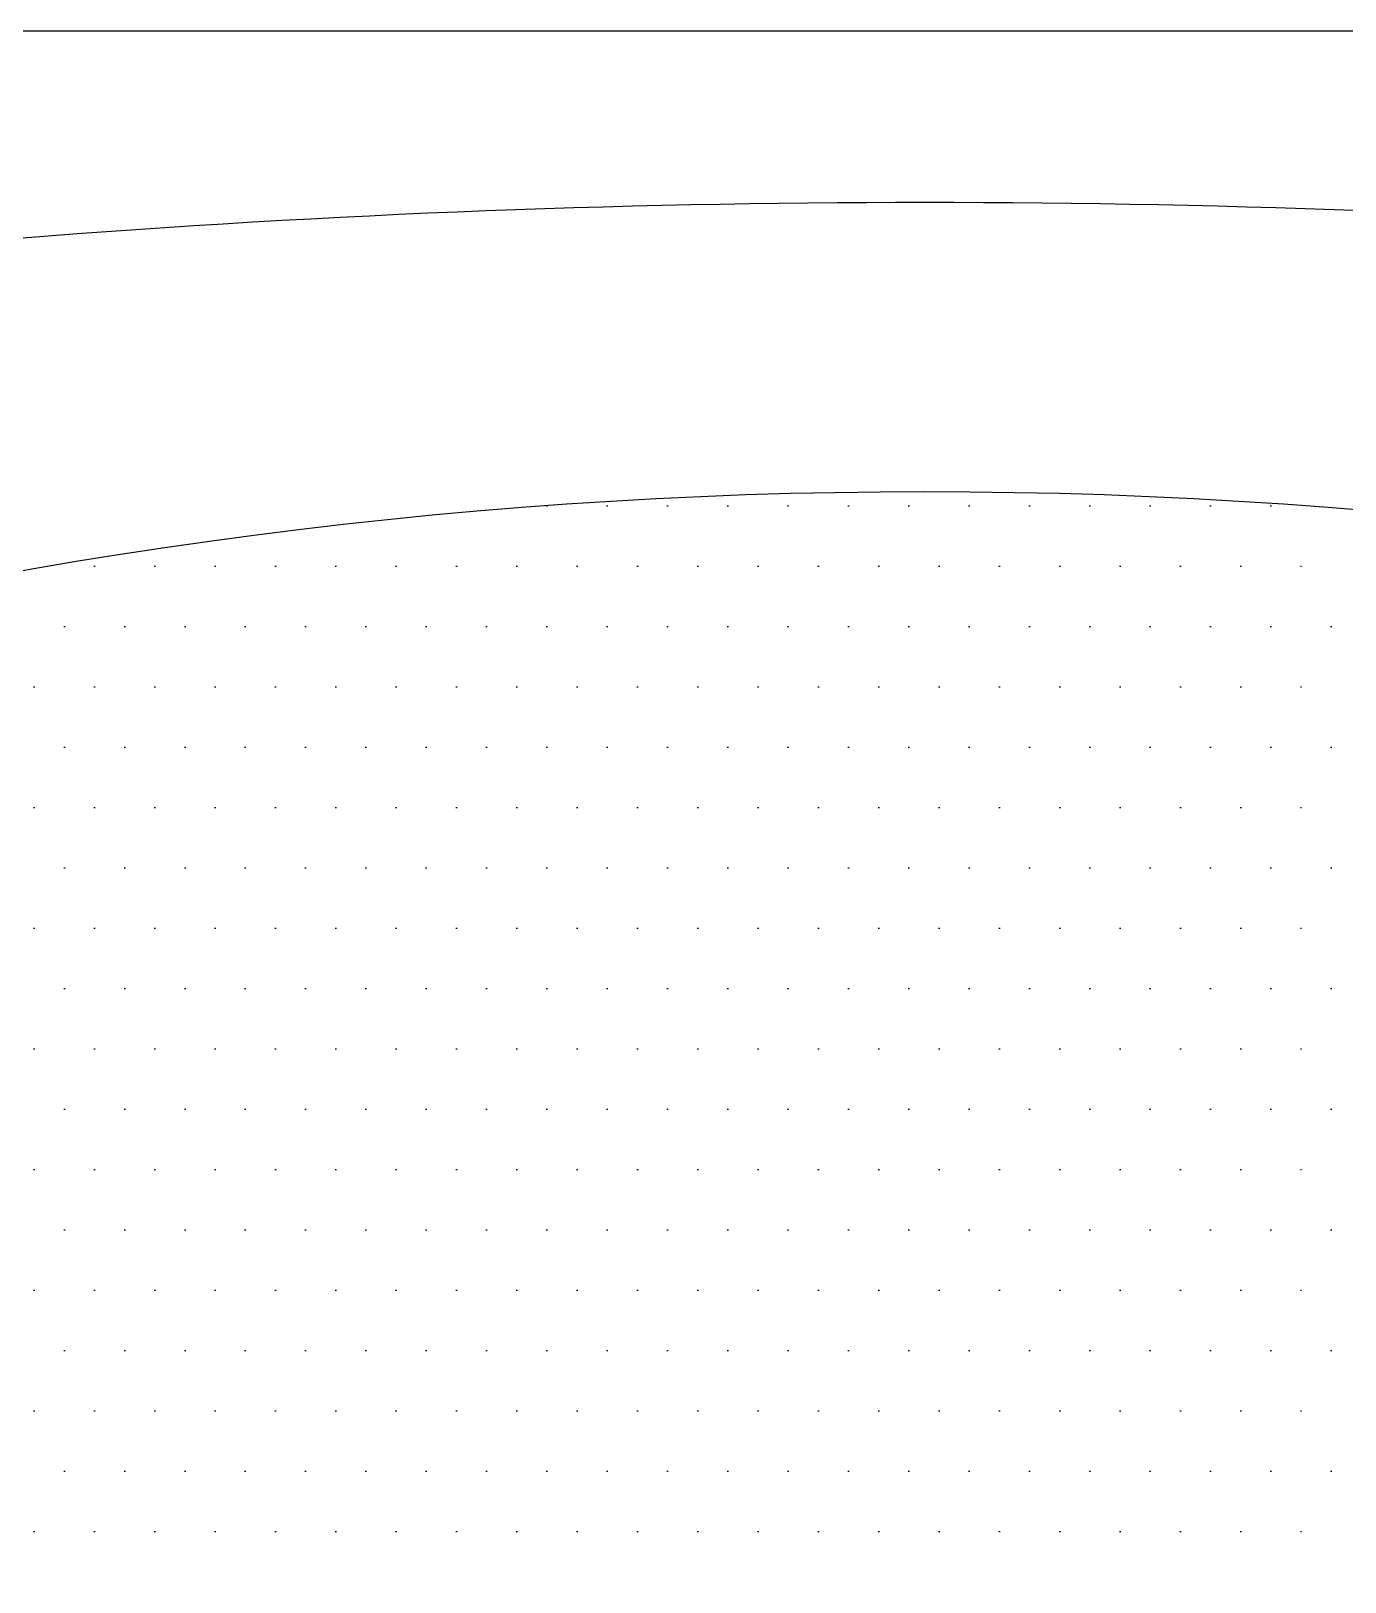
# Model space of a CAD drawing. Header units: millimetres. Extents: x -1267.26 to -1265.43, y 2199.58 to 2200.68.
# Drawn here: x -1266.711 to -1266.167, y 2200.04 to 2200.683 of the extents above; entities that cross this region are included whole.
import ezdxf

# ---------------------------------------------------------------- set-up
doc = ezdxf.new("R2010")
doc.units = ezdxf.units.MM
doc.header["$LTSCALE"] = 10
doc.layers.add('jacuzzi', color=1, linetype='Continuous')

msp = doc.modelspace()

# ---------------------------------------------------------------- hatches: boundary and pattern name
at = {"layer": 'jacuzzi'}
h = msp.add_hatch(dxfattribs=at)
h.set_pattern_fill('DOTS', color=256, scale=0.4, style=0)
h.set_pattern_definition([(0, (-1266.297454, 2200.986075), (0.0125, 0.025), [0, -0.025])])
edge = h.paths.add_edge_path()
edge.add_ellipse((-1266.3408, 2198.45951), major_axis=(2.09376, 0), ratio=0.9706639, start_angle=73.67396, end_angle=106.32604)
edge.add_arc((-1266.91678, 2200.36565), 0.046, 105.87156, 147.73969)
edge.add_ellipse((-1266.67827, 2200.13354), major_axis=(0.0258, 0.53949), ratio=0.599976, start_angle=63.24691, end_angle=126.93801)
edge.add_ellipse((-1266.90518, 2199.85102), major_axis=(0.05612, 0), ratio=0.970664, start_angle=212.55924, end_angle=261.85194)
edge.add_ellipse((-1266.3408, 2203.6772), major_axis=(4.03814, 0), ratio=0.9706639, start_angle=261.85194, end_angle=267.52904)
edge.add_ellipse((-1266.3408, 2203.6772), major_axis=(-4.03814, 0), ratio=0.9706639, start_angle=92.47096, end_angle=98.41565)
edge.add_ellipse((-1266.00341, 2200.1426), major_axis=(-0.04787, 0.58516), ratio=0.546875, start_angle=234.75151, end_angle=292.44468)
edge.add_arc((-1265.75635, 2199.84527), 0.046, 278.17215, 335.60945)
edge.add_line((-1266.51526, 2199.76084), (-1266.48821, 2199.7863))
edge.add_line((-1266.16671, 2199.76117), (-1266.19339, 2199.7863))
edge.add_line((-1266.25675, 2199.78207), (-1266.19339, 2199.7863))
edge.add_spline(control_points=[(-1266.30018, 2199.82365), (-1266.30018, 2199.81985), (-1266.29965, 2199.81604), (-1266.29681, 2199.80623), (-1266.29356, 2199.8005), (-1266.2848, 2199.79105), (-1266.27931, 2199.78733), (-1266.26807, 2199.78299), (-1266.26249, 2199.78199), (-1266.25693, 2199.78206)], knot_values=[3.141593, 3.141593, 3.141593, 3.141593, 3.41504, 3.41504, 3.874107, 3.874107, 4.333174, 4.333174, 4.726304, 4.726304, 4.726304, 4.726304], degree=3, periodic=0)
edge.add_arc((-1266.3408, 2199.82778), 0.04062, 0, 180)
edge.add_spline(control_points=[(-1266.42468, 2199.78206), (-1266.42077, 2199.78201), (-1266.41686, 2199.78248), (-1266.40668, 2199.78513), (-1266.40069, 2199.78827), (-1266.39076, 2199.79688), (-1266.38684, 2199.80234), (-1266.38244, 2199.81323), (-1266.38142, 2199.81844), (-1266.38142, 2199.82365)], knot_values=[1.556881, 1.556881, 1.556881, 1.556881, 1.832702, 1.832702, 2.299949, 2.299949, 2.767195, 2.767195, 3.141593, 3.141593, 3.141593, 3.141593], degree=3, periodic=0)
edge.add_line((-1266.42485, 2199.78207), (-1266.48821, 2199.7863))

# ---------------------------------------------------------------- linework, layer by layer
at = {"layer": 'jacuzzi', "color": 3}
msp.add_lwpolyline([(-1265.45381, 2200.68278), (-1267.22779, 2200.68278, 0.405521), (-1267.2558, 2200.65559), (-1267.2558, 2199.60997, 0.42296), (-1267.22779, 2199.58278), (-1265.45381, 2199.58278, 0.405521), (-1265.4258, 2199.60997), (-1265.4258, 2200.65559, 0.42296), (-1265.45381, 2200.68278, -0.391534)], format="xyb", dxfattribs=at)
at = {"layer": 'jacuzzi'}
for centre, major_axis, start_param, end_param in [((-1266.3408, 2196.13741), (4.60955, 0), 1.402302, 1.739291), ((-1266.3408, 2198.45951), (2.09376, 0), 1.285853, 1.855739)]:
    msp.add_ellipse(centre, major_axis=major_axis, ratio=0.970664, start_param=start_param, end_param=end_param, dxfattribs=at)

doc.saveas('drawing.dxf')
